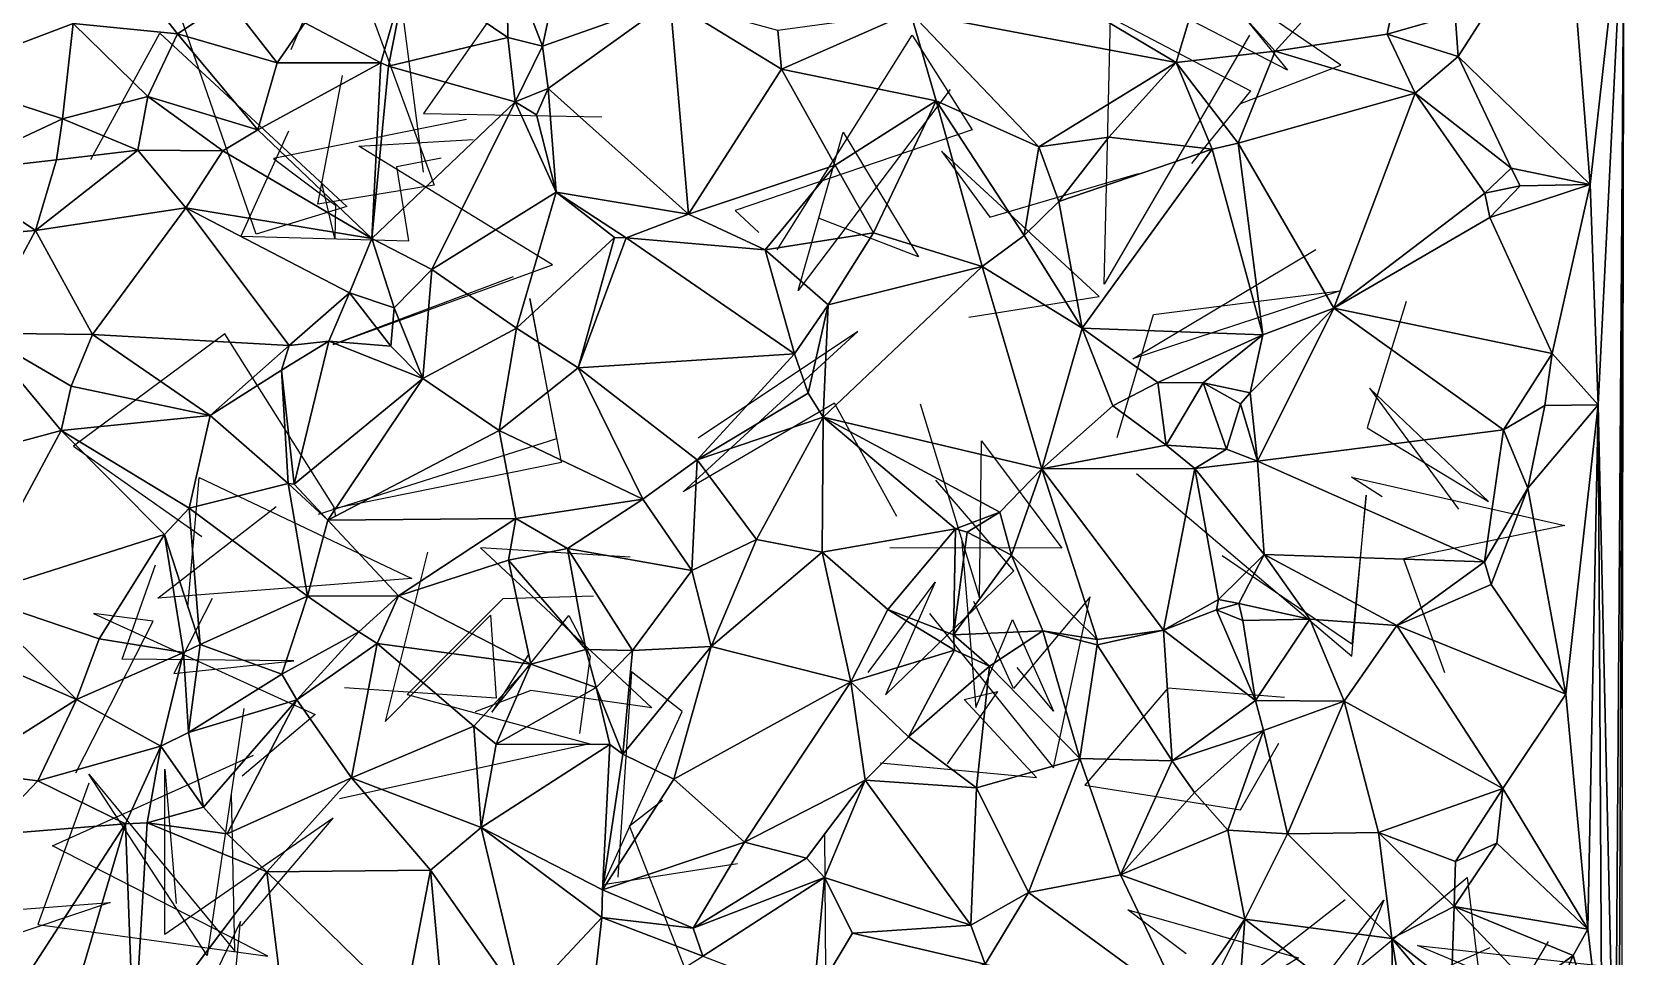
# Model space of a CAD drawing. Header units: metres. Extents: x -15.8 to 15.9, y -15.8 to 15.8.
# Drawn here: x 3.51 to 14.99, y -1.45 to 5.22 of the extents above; entities that cross this region are included whole.
import ezdxf

# ---------------------------------------------------------------- set-up
doc = ezdxf.new("R2010")
doc.units = ezdxf.units.M
doc.layers.add('CRACKS', color=1, linetype='Continuous')
doc.layers.add('STREET_MESH', color=7, linetype='Continuous')

msp = doc.modelspace()

# ---------------------------------------------------------------- linework, layer by layer
at = {"layer": 'CRACKS'}
for points in [[(6.333, 4.206, 0.1), (6.08, 6.172, 0.1), (6.973, 5.542, 0.1), (6.333, 4.63, 0.1), (7.619, 4.605, 0.1)], [(5.379, 5.092, 0.1), (5.743, 5.936, 0.1), (6.411, 4.113, 0.1), (5.573, 3.975, 0.1), (5.751, 4.903, 0.1)], [(12.218, 4.698, 0.1), (12.948, 4.978, 0.1), (12.009, 5.623, 0.1), (12.564, 4.942, 0.1), (11.069, 5.718, 0.1)], [(3.937, 4.297, 0.1), (4.433, 5.209, 0.1), (5.781, 3.958, 0.1), (5.129, 3.76, 0.1), (4.592, 5.304, 0.1)], [(12.289, 5.195, 0.1), (11.24, 3.4, 0.1), (11.288, 5.321, 0.1), (12.295, 4.794, 0.1), (11.871, 4.27, 0.1)], [(8.883, 3.647, 0.1), (9.856, 5.195, 0.1), (10.289, 4.512, 0.1), (8.581, 3.929, 0.1), (8.752, 3.772, 0.1)], [(10.132, 4.803, 0.1), (9.035, 3.353, 0.1), (9.359, 4.495, 0.1), (9.902, 3.595, 0.1), (9.182, 3.876, 0.1)], [(5.36, 4.501, 0.1), (5.017, 3.745, 0.1), (6.228, 3.712, 0.1), (6.142, 4.248, 0.1), (6.461, 4.309, 0.1)], [(6.643, 4.586, 0.1), (5.254, 4.304, 0.1), (5.7, 3.968, 0.1), (5.696, 3.729, 0.1), (5.6, 4.139, 0.1)], [(6.98, 3.451, 0.1), (5.683, 2.963, 0.1), (7.265, 3.539, 0.1), (5.869, 4.393, 0.1), (6.693, 4.443, 0.1)], [(10.266, 3.16, 0.1), (11.204, 3.309, 0.1), (10.068, 4.357, 0.1), (10.416, 3.881, 0.1), (11.489, 4.196, 0.1)], [(11.335, 2.294, 0.1), (11.598, 3.181, 0.1), (12.943, 3.351, 0.1), (11.447, 2.86, 0.1), (12.768, 3.65, 0.1)], [(5.681, 1.781, 0.1), (7.328, 2.116, 0.1), (7.1, 3.295, 0.1), (7.294, 2.285, 0.1), (5.576, 1.738, 0.1)], [(13.419, 3.274, 0.1), (13.137, 2.363, 0.1), (14.011, 1.833, 0.1), (13.153, 2.649, 0.1), (13.795, 1.777, 0.1)], [(5.701, 1.725, 0.1), (5.689, 1.792, 0.1), (4.903, 3.042, 0.1), (3.811, 2.231, 0.1), (4.737, 1.579, 0.1)], [(9.746, 1.725, 0.1), (9.297, 2.54, 0.1), (8.205, 1.902, 0.1), (9.466, 3.058, 0.1), (8.314, 2.289, 0.1)], [(9.915, 2.536, 0.1), (10.343, 1.137, 0.1), (10.356, 2.269, 0.1), (10.937, 1.496, 0.1), (9.697, 1.498, 0.1)], [(4.636, 1.07, 0.1), (4.717, 2.004, 0.1), (6.251, 1.278, 0.1), (4.419, 1.134, 0.1), (5.272, 1.795, 0.1)], [(9.539, 0.599, 0.1), (10.024, 1.251, 0.1), (9.665, 0.438, 0.1), (10.59, 1.333, 0.1), (10.027, 1.987, 0.1)], [(11.475, 2.035, 0.1), (13.026, 0.718, 0.1), (13.13, 1.877, 0.1), (13.027, 0.803, 0.1), (12.091, 1.441, 0.1)], [(13.246, 1.865, 0.1), (13.025, 2.008, 0.1), (14.562, 1.658, 0.1), (13.4, 1.419, 0.1), (13.695, 0.598, 0.1)], [(7.824, 1.43, 0.1), (6.745, 1.499, 0.1), (7.98, 0.344, 0.1), (7.109, 0.469, 0.1), (6.707, 0.316, 0.1)], [(10.213, 1.569, 0.1), (10.317, 0.346, 0.1), (10.58, 0.982, 0.1), (10.876, 0.321, 0.1), (10.613, 0.634, 0.1)], [(6.362, 1.466, 0.1), (6.058, 0.246, 0.1), (6.816, 1.013, 0.1), (6.857, 0.413, 0.1), (5.765, 0.488, 0.1)], [(4.81, 1.132, 0.1), (4.534, 0.592, 0.1), (5.4, 0.683, 0.1), (4.163, 0.695, 0.1), (4.401, 1.375, 0.1)], [(7.559, 1.15, 0.1), (6.907, 1.13, 0.1), (6.216, 0.44, 0.1), (7.533, 0.085, 0.1), (5.728, -0.312, 0.1)], [(9.981, 1.025, 0.1), (10.876, -0.088, 0.1), (11.14, 1.145, 0.1), (10.588, 0.483, 0.1), (10.301, 1.111, 0.1)], [(3.828, -0.124, 0.1), (4.385, 0.969, 0.1), (3.954, 1.024, 0.1), (5.554, 0.296, 0.1), (5.028, -0.149, 0.1)], [(7.09, 0.728, 0.1), (6.828, 0.314, 0.1), (7.382, 1.011, 0.1), (7.535, 0.716, 0.1), (7.458, 0.16, 0.1)], [(8.597, -0.78, 0.1), (7.63, -0.932, 0.1), (8.2, 0.318, 0.1), (7.833, 0.603, 0.1), (7.735, -0.876, 0.1)], [(9.626, -0.053, 0.1), (10.753, -0.157, 0.1), (10.232, 0.405, 0.1), (10.473, 0.462, 0.1), (10.109, -0.06, 0.1)], [(12.542, 0.418, 0.1), (11.699, 0.486, 0.1), (11.101, -0.213, 0.1), (12.223, -0.39, 0.1), (12.501, 0.089, 0.1)], [(5.04, 0.339, 0.1), (4.774, -1.441, 0.1), (3.922, -0.135, 0.1), (4.973, -1.411, 0.1), (4.949, -0.278, 0.1)], [(3.922, -0.199, 0.1), (3.554, -1.217, 0.1), (5.211, -1.445, 0.1), (3.659, -0.651, 0.1), (5.108, 0.004, 0.1)], [(5.022, -1.227, 0.1), (5.683, -0.452, 0.1), (4.469, -1.29, 0.1), (4.47, -0.098, 0.1), (4.55, -1.067, 0.1)], [(9.225, -0.56, 0.1), (9.234, -1.893, 0.1), (8.478, -2.198, 0.1), (7.819, -0.507, 0.1), (8.058, -0.322, 0.1)], [(13.73, -2.715, 0.1), (12.83, -1.584, 0.1), (13.029, -1.568, 0.1), (13.858, -0.88, 0.1), (14.064, -2.579, 0.1)], [(2.964, -1.143, 0.1), (4.076, -1.06, 0.1), (2.743, -1.507, 0.1), (3.932, -2.951, 0.1), (2.774, -1.849, 0.1)], [(11.833, -1.43, 0.1), (11.412, -1.113, 0.1), (12.642, -1.458, 0.1), (11.672, -2.06, 0.1), (12.978, -1.037, 0.1)], [(14.021, -1.387, 0.1), (12.457, -2.088, 0.1), (13.258, -1.042, 0.1), (12.998, -1.679, 0.1), (13.061, -1.726, 0.1)], [(5.208, -2.481, 0.1), (4.878, -2.637, 0.1), (5.014, -1.196, 0.1), (4.316, -2.646, 0.1), (4.171, -2.979, 0.1)], [(14.518, -1.798, 0.1), (13.5, -1.369, 0.1), (14.854, -1.518, 0.1), (13.666, -2.647, 0.1), (14.444, -1.341, 0.1)]]:
    msp.add_polyline3d(points, dxfattribs=at)
at = {"layer": 'STREET_MESH'}
for points in [[(13.794, 5.041), (14.574, 6.261), (13.772, 5.341)], [(14.574, 6.261), (13.794, 5.041), (14.745, 4.118)], [(14.574, 6.261), (14.745, 4.118), (14.99, 6.306)], [(14.745, 4.118), (14.802, 2.528), (14.99, 6.306)], [(14.802, 2.528), (14.926, -2.909), (14.99, 6.306)], [(14.926, -2.909), (14.945, -4.492), (14.99, 6.306)], [(14.945, -4.492), (14.953, -11.964), (14.99, 6.306)], [(7.192, 5.115), (7.406, 6.115), (6.934, 5.781)], [(7.192, 5.115), (8.112, 5.439), (7.406, 6.115)], [(11.957, 5.654), (12.473, 5.08), (13.488, 6.197)], [(12.473, 5.08), (13.282, 5.201), (13.488, 6.197)], [(13.282, 5.201), (13.772, 5.341), (13.488, 6.197)], [(2.8, 4.897), (3.881, 6.072), (1.934, 5.884)], [(2.8, 4.897), (3.808, 5.279), (3.881, 6.072)], [(3.808, 5.279), (4.56, 5.204), (3.881, 6.072)], [(3.881, 6.072), (4.56, 5.204), (4.926, 5.448)], [(11.76, 4.996), (10.005, 6.039), (9.844, 5.357)], [(10.005, 6.039), (11.76, 4.996), (11.957, 5.654)], [(6.219, 5.668), (6.943, 5.177), (6.934, 5.781)], [(6.943, 5.177), (7.192, 5.115), (6.934, 5.781)], [(5.479, 5.284), (6.027, 4.994), (6.219, 5.668)], [(6.027, 4.994), (6.083, 4.971), (6.219, 5.668)], [(6.083, 4.971), (6.943, 5.177), (6.219, 5.668)], [(11.76, 4.996), (12.473, 5.08), (11.957, 5.654)], [(4.56, 5.204), (5.279, 4.995), (4.926, 5.448)], [(5.279, 4.995), (5.479, 5.284), (4.926, 5.448)], [(8.112, 5.439), (7.192, 5.115), (7.232, 4.81)], [(8.244, 3.903), (8.112, 5.439), (7.232, 4.81)], [(8.244, 3.903), (8.914, 4.949), (8.112, 5.439)], [(8.914, 4.949), (8.889, 5.229), (8.112, 5.439)], [(6.027, 4.994), (5.479, 5.284), (5.279, 4.995)], [(8.889, 5.229), (8.914, 4.949), (9.844, 5.357)], [(8.914, 4.949), (10.031, 4.72), (9.844, 5.357)], [(11.76, 4.996), (9.844, 5.357), (10.77, 4.39)], [(9.844, 5.357), (10.031, 4.72), (10.77, 4.39)], [(13.282, 5.201), (13.794, 5.041), (13.772, 5.341)], [(2.8, 4.897), (3.731, 4.591), (3.808, 5.279)], [(3.731, 4.591), (4.347, 4.753), (3.808, 5.279)], [(4.347, 4.753), (4.56, 5.204), (3.808, 5.279)], [(4.56, 5.204), (4.347, 4.753), (5.141, 4.511)], [(4.56, 5.204), (5.141, 4.511), (5.279, 4.995)], [(6.995, 4.713), (6.943, 5.177), (6.083, 4.971)], [(6.943, 5.177), (6.995, 4.713), (7.192, 5.115)], [(13.282, 5.201), (12.473, 5.08), (13.483, 4.777)], [(13.794, 5.041), (13.282, 5.201), (13.483, 4.777)], [(7.192, 5.115), (6.995, 4.713), (7.232, 4.81)], [(12.473, 5.08), (11.76, 4.996), (12.207, 4.416)], [(12.473, 5.08), (12.207, 4.416), (13.483, 4.777)], [(5.141, 4.511), (6.027, 4.994), (5.279, 4.995)], [(6.027, 4.994), (5.141, 4.511), (5.961, 3.729)], [(6.083, 4.971), (6.027, 4.994), (5.961, 3.729)], [(6.995, 4.713), (6.083, 4.971), (5.961, 3.729)], [(9.302, 4.257), (8.914, 4.949), (8.244, 3.903)], [(8.914, 4.949), (9.302, 4.257), (10.031, 4.72)], [(11.275, 4.459), (11.76, 4.996), (10.77, 4.39)], [(11.275, 4.459), (12.02, 4.372), (11.76, 4.996)], [(11.76, 4.996), (12.02, 4.372), (12.207, 4.416)], [(14.176, 4.235), (13.794, 5.041), (13.483, 4.777)], [(13.794, 5.041), (14.176, 4.235), (14.745, 4.118)], [(3.731, 4.591), (2.8, 4.897), (2.909, 4.206)], [(4.275, 4.364), (4.347, 4.753), (3.731, 4.591)], [(4.887, 4.361), (4.347, 4.753), (4.275, 4.364)], [(4.347, 4.753), (4.887, 4.361), (5.141, 4.511)], [(6.394, 3.505), (6.995, 4.713), (5.961, 3.729)], [(6.995, 4.713), (6.394, 3.505), (7.291, 4.062)], [(6.995, 4.713), (7.149, 4.619), (7.232, 4.81)], [(7.149, 4.619), (6.995, 4.713), (7.291, 4.062)], [(7.149, 4.619), (7.291, 4.062), (7.232, 4.81)], [(7.291, 4.062), (8.244, 3.903), (7.232, 4.81)], [(10.031, 4.72), (9.302, 4.257), (9.579, 3.769)], [(10.361, 3.527), (10.031, 4.72), (9.579, 3.769)], [(10.031, 4.72), (10.664, 3.749), (10.77, 4.39)], [(10.361, 3.527), (10.664, 3.749), (10.031, 4.72)], [(12.207, 4.416), (12.898, 3.226), (13.483, 4.777)], [(12.898, 3.226), (13.986, 4.056), (13.483, 4.777)], [(13.986, 4.056), (14.176, 4.235), (13.483, 4.777)], [(3.689, 4.296), (3.731, 4.591), (2.909, 4.206)], [(3.689, 4.296), (4.275, 4.364), (3.731, 4.591)], [(5.141, 4.511), (4.887, 4.361), (5.961, 3.729)], [(4.275, 4.364), (3.537, 3.785), (4.621, 3.95)], [(4.275, 4.364), (3.689, 4.296), (3.537, 3.785)], [(4.887, 4.361), (4.275, 4.364), (4.621, 3.95)], [(10.664, 3.749), (10.915, 3.994), (10.77, 4.39)], [(10.915, 3.994), (11.275, 4.459), (10.77, 4.39)], [(12.02, 4.372), (11.275, 4.459), (10.915, 3.994)], [(12.02, 4.372), (10.915, 3.994), (11.083, 3.081)], [(12.02, 4.372), (11.083, 3.081), (12.385, 3.033)], [(12.207, 4.416), (12.02, 4.372), (12.385, 3.033)], [(12.898, 3.226), (12.207, 4.416), (12.385, 3.033)], [(3.537, 3.785), (3.689, 4.296), (2.909, 4.206)], [(4.887, 4.361), (4.621, 3.95), (5.961, 3.729)], [(8.798, 3.647), (9.302, 4.257), (8.244, 3.903)], [(9.302, 4.257), (8.798, 3.647), (9.579, 3.769)], [(3.537, 3.785), (2.909, 4.206), (2.562, 3.705)], [(13.986, 4.056), (14.24, 4.109), (14.176, 4.235)], [(14.176, 4.235), (14.24, 4.109), (14.745, 4.118)], [(7.291, 4.062), (6.394, 3.505), (7.005, 3.082)], [(7.71, 3.735), (7.291, 4.062), (7.005, 3.082)], [(7.291, 4.062), (7.71, 3.735), (7.795, 3.732)], [(8.244, 3.903), (7.291, 4.062), (7.795, 3.732)], [(13.986, 4.056), (12.898, 3.226), (14.021, 3.88)], [(14.24, 4.109), (13.986, 4.056), (14.021, 3.88)], [(14.021, 3.88), (14.47, 2.898), (14.745, 4.118)], [(14.24, 4.109), (14.021, 3.88), (14.745, 4.118)], [(14.47, 2.898), (14.802, 2.528), (14.745, 4.118)], [(4.621, 3.95), (3.537, 3.785), (3.947, 3.035)], [(4.621, 3.95), (3.947, 3.035), (5.365, 2.957)], [(4.621, 3.95), (5.8, 3.336), (5.961, 3.729)], [(5.8, 3.336), (4.621, 3.95), (5.365, 2.957)], [(8.798, 3.647), (8.244, 3.903), (7.795, 3.732)], [(10.915, 3.994), (10.664, 3.749), (11.083, 3.081)], [(12.898, 3.226), (14.47, 2.898), (14.021, 3.88)], [(3.537, 3.785), (2.562, 3.705), (3.139, 3.045)], [(3.947, 3.035), (3.537, 3.785), (3.139, 3.045)], [(5.8, 3.336), (6.122, 3.229), (5.961, 3.729)], [(6.122, 3.229), (6.394, 3.505), (5.961, 3.729)], [(7.449, 2.796), (7.71, 3.735), (7.005, 3.082)], [(7.71, 3.735), (7.449, 2.796), (7.795, 3.732)], [(7.449, 2.796), (9.009, 2.896), (7.795, 3.732)], [(9.009, 2.896), (8.798, 3.647), (7.795, 3.732)], [(8.798, 3.647), (9.251, 3.251), (9.579, 3.769)], [(9.251, 3.251), (10.361, 3.527), (9.579, 3.769)], [(10.664, 3.749), (10.361, 3.527), (11.083, 3.081)], [(8.798, 3.647), (9.009, 2.896), (9.251, 3.251)], [(6.394, 3.505), (6.122, 3.229), (6.329, 2.719)], [(6.394, 3.505), (6.329, 2.719), (7.005, 3.082)], [(10.361, 3.527), (9.251, 3.251), (9.216, 2.441)], [(10.792, 2.067), (10.361, 3.527), (9.216, 2.441)], [(10.361, 3.527), (10.792, 2.067), (11.083, 3.081)], [(5.652, 2.988), (5.8, 3.336), (5.365, 2.957)], [(5.652, 2.988), (6.098, 2.953), (5.8, 3.336)], [(5.8, 3.336), (6.098, 2.953), (6.122, 3.229)], [(6.122, 3.229), (6.098, 2.953), (6.329, 2.719)], [(9.009, 2.896), (9.108, 2.614), (9.251, 3.251)], [(9.251, 3.251), (9.108, 2.614), (9.216, 2.441)], [(12.293, 2.616), (12.898, 3.226), (12.385, 3.033)], [(12.293, 2.616), (12.347, 2.123), (12.898, 3.226)], [(12.898, 3.226), (12.347, 2.123), (14.12, 2.348)], [(14.47, 2.898), (12.898, 3.226), (14.12, 2.348)], [(2.627, 2.049), (3.721, 2.345), (3.139, 3.045)], [(3.721, 2.345), (3.794, 2.663), (3.139, 3.045)], [(3.794, 2.663), (3.947, 3.035), (3.139, 3.045)], [(3.947, 3.035), (3.794, 2.663), (4.797, 2.453)], [(5.365, 2.957), (3.947, 3.035), (4.797, 2.453)], [(5.311, 2.78), (5.652, 2.988), (5.365, 2.957)], [(5.652, 2.988), (5.311, 2.78), (5.403, 1.956)], [(5.652, 2.988), (5.403, 1.956), (6.329, 2.719)], [(6.098, 2.953), (5.652, 2.988), (6.329, 2.719)], [(6.329, 2.719), (6.879, 2.344), (7.005, 3.082)], [(6.879, 2.344), (7.449, 2.796), (7.005, 3.082)], [(10.792, 2.067), (11.303, 2.522), (11.083, 3.081)], [(11.083, 3.081), (11.629, 2.691), (12.385, 3.033)], [(11.303, 2.522), (11.629, 2.691), (11.083, 3.081)], [(11.629, 2.691), (11.956, 2.688), (12.385, 3.033)], [(11.956, 2.688), (12.293, 2.616), (12.385, 3.033)], [(5.311, 2.78), (5.365, 2.957), (4.797, 2.453)], [(8.308, 2.132), (9.009, 2.896), (7.449, 2.796)], [(9.108, 2.614), (9.009, 2.896), (8.308, 2.132)], [(14.419, 2.523), (14.47, 2.898), (14.12, 2.348)], [(14.47, 2.898), (14.419, 2.523), (14.802, 2.528)], [(5.358, 1.962), (5.311, 2.78), (4.797, 2.453)], [(5.311, 2.78), (5.358, 1.962), (5.403, 1.956)], [(7.449, 2.796), (6.879, 2.344), (7.916, 1.848)], [(8.308, 2.132), (7.449, 2.796), (7.916, 1.848)], [(3.794, 2.663), (3.721, 2.345), (4.797, 2.453)], [(5.403, 1.956), (5.644, 1.697), (6.329, 2.719)], [(5.644, 1.697), (6.879, 2.344), (6.329, 2.719)], [(11.303, 2.522), (11.688, 2.239), (11.629, 2.691)], [(11.688, 2.239), (11.956, 2.688), (11.629, 2.691)], [(11.688, 2.239), (12.124, 2.209), (11.956, 2.688)], [(11.956, 2.688), (12.124, 2.209), (12.223, 2.537)], [(12.293, 2.616), (11.956, 2.688), (12.223, 2.537)], [(9.108, 2.614), (8.308, 2.132), (9.216, 2.441)], [(12.223, 2.537), (12.124, 2.209), (12.347, 2.123)], [(12.293, 2.616), (12.223, 2.537), (12.347, 2.123)], [(14.802, 2.528), (14.295, 1.927), (14.57, 0.442)], [(14.419, 2.523), (14.295, 1.927), (14.802, 2.528)], [(14.728, -1.251), (14.802, 2.528), (14.57, 0.442)], [(14.828, -2.121), (14.802, 2.528), (14.728, -1.251)], [(14.802, 2.528), (14.828, -2.121), (14.926, -2.909)], [(3.721, 2.345), (4.644, 1.785), (4.797, 2.453)], [(4.644, 1.785), (5.358, 1.962), (4.797, 2.453)], [(8.308, 2.132), (8.735, 1.559), (9.216, 2.441)], [(8.735, 1.559), (9.208, 1.466), (9.216, 2.441)], [(9.208, 1.466), (10.17, 1.636), (9.216, 2.441)], [(10.17, 1.636), (10.488, 1.754), (9.216, 2.441)], [(10.488, 1.754), (10.792, 2.067), (9.216, 2.441)], [(11.688, 2.239), (11.303, 2.522), (10.792, 2.067)], [(14.295, 1.927), (14.419, 2.523), (14.12, 2.348)], [(3.721, 2.345), (2.627, 2.049), (3.08, 1.153)], [(4.466, 1.595), (3.721, 2.345), (3.08, 1.153)], [(4.466, 1.595), (4.644, 1.785), (3.721, 2.345)], [(6.879, 2.344), (5.644, 1.697), (6.999, 1.71)], [(7.916, 1.848), (6.879, 2.344), (6.999, 1.71)], [(12.347, 2.123), (13.984, 1.398), (14.12, 2.348)], [(13.984, 1.398), (14.295, 1.927), (14.12, 2.348)], [(11.688, 2.239), (10.792, 2.067), (11.894, 2.07)], [(12.124, 2.209), (11.688, 2.239), (11.894, 2.07)], [(12.347, 2.123), (12.124, 2.209), (11.894, 2.07)], [(8.268, 1.334), (8.308, 2.132), (7.916, 1.848)], [(8.308, 2.132), (8.268, 1.334), (8.735, 1.559)], [(10.488, 1.754), (10.573, 1.446), (10.792, 2.067)], [(10.573, 1.446), (11.191, 0.836), (10.792, 2.067)], [(10.792, 2.067), (11.67, 0.905), (11.894, 2.07)], [(11.191, 0.836), (11.67, 0.905), (10.792, 2.067)], [(11.894, 2.07), (11.67, 0.905), (12.066, 1.125)], [(12.347, 2.123), (11.894, 2.07), (12.395, 1.449)], [(12.395, 1.449), (11.894, 2.07), (12.066, 1.125)], [(13.984, 1.398), (12.347, 2.123), (12.395, 1.449)], [(5.358, 1.962), (4.644, 1.785), (5.497, 1.15)], [(5.358, 1.962), (5.644, 1.697), (5.403, 1.956)], [(5.644, 1.697), (5.358, 1.962), (5.497, 1.15)], [(7.373, 1.493), (7.916, 1.848), (6.999, 1.71)], [(7.373, 1.493), (8.268, 1.334), (7.916, 1.848)], [(13.984, 1.398), (14.032, 1.233), (14.295, 1.927)], [(14.295, 1.927), (14.032, 1.233), (14.57, 0.442)], [(4.644, 1.785), (4.466, 1.595), (4.723, 0.801)], [(5.497, 1.15), (4.644, 1.785), (4.723, 0.801)], [(10.253, 1.611), (10.488, 1.754), (10.17, 1.636)], [(10.253, 1.611), (10.573, 1.446), (10.488, 1.754)], [(6.155, 1.151), (5.644, 1.697), (5.497, 1.15)], [(5.644, 1.697), (6.155, 1.151), (6.999, 1.71)], [(6.155, 1.151), (6.947, 1.41), (6.999, 1.71)], [(6.947, 1.41), (7.373, 1.493), (6.999, 1.71)], [(9.208, 1.466), (9.681, 1.054), (10.17, 1.636)], [(9.681, 1.054), (10.154, 0.871), (10.17, 1.636)], [(10.154, 0.871), (10.253, 1.611), (10.17, 1.636)], [(10.573, 1.446), (10.253, 1.611), (10.154, 0.871)], [(3.997, 0.841), (4.466, 1.595), (3.08, 1.153)], [(4.605, 0.744), (4.466, 1.595), (3.997, 0.841)], [(4.466, 1.595), (4.605, 0.744), (4.723, 0.801)], [(6.947, 1.41), (7.505, 0.766), (7.373, 1.493)], [(7.373, 1.493), (7.505, 0.766), (7.841, 0.757)], [(8.268, 1.334), (7.373, 1.493), (7.841, 0.757)], [(8.735, 1.559), (8.268, 1.334), (8.408, 0.786)], [(9.208, 1.466), (8.735, 1.559), (8.408, 0.786)], [(6.947, 1.41), (6.155, 1.151), (7.109, 0.66)], [(7.505, 0.766), (6.947, 1.41), (7.109, 0.66)], [(9.208, 1.466), (8.408, 0.786), (9.416, 0.532)], [(9.681, 1.054), (9.208, 1.466), (9.416, 0.532)], [(10.8, 0.899), (10.573, 1.446), (10.154, 0.871)], [(10.8, 0.899), (11.191, 0.836), (10.573, 1.446)], [(12.213, 1.096), (12.395, 1.449), (12.066, 1.125)], [(12.213, 1.096), (12.725, 0.984), (12.395, 1.449)], [(13.35, 0.937), (13.984, 1.398), (12.395, 1.449)], [(12.725, 0.984), (13.35, 0.937), (12.395, 1.449)], [(13.35, 0.937), (14.032, 1.233), (13.984, 1.398)], [(8.408, 0.786), (8.268, 1.334), (7.841, 0.757)], [(2.87, 0.825), (3.833, 0.405), (3.08, 1.153)], [(3.833, 0.405), (3.997, 0.841), (3.08, 1.153)], [(5.312, 0.587), (5.497, 1.15), (4.723, 0.801)], [(5.312, 0.587), (5.867, 0.892), (5.497, 1.15)], [(5.867, 0.892), (6.155, 1.151), (5.497, 1.15)], [(5.867, 0.892), (6, 0.808), (6.155, 1.151)], [(6.155, 1.151), (6, 0.808), (7.109, 0.66)], [(14.032, 1.233), (13.35, 0.937), (14.57, 0.442)], [(10.163, 0.761), (9.681, 1.054), (9.416, 0.532)], [(9.681, 1.054), (10.163, 0.761), (10.154, 0.871)], [(11.67, 0.905), (12.051, 1.05), (12.066, 1.125)], [(11.67, 0.905), (12.333, 0.397), (12.051, 1.05)], [(12.051, 1.05), (12.213, 1.096), (12.066, 1.125)], [(12.242, 0.974), (12.213, 1.096), (12.051, 1.05)], [(12.333, 0.397), (12.242, 0.974), (12.051, 1.05)], [(12.213, 1.096), (12.242, 0.974), (12.725, 0.984)], [(12.242, 0.974), (12.333, 0.397), (12.725, 0.984)], [(12.725, 0.984), (12.333, 0.397), (12.971, 0.393)], [(13.35, 0.937), (12.725, 0.984), (12.971, 0.393)], [(14.114, -0.238), (13.35, 0.937), (12.971, 0.393)], [(13.35, 0.937), (14.114, -0.238), (14.57, 0.442)], [(2.87, 0.825), (3.016, -0.115), (3.833, 0.405)], [(3.833, 0.405), (4.605, 0.744), (3.997, 0.841)], [(5.867, 0.892), (5.312, 0.587), (5.422, 0.403)], [(5.867, 0.892), (5.422, 0.403), (6, 0.808)], [(6, 0.808), (5.422, 0.403), (5.815, -0.161)], [(6.697, 0.212), (6, 0.808), (5.815, -0.161)], [(6, 0.808), (6.697, 0.212), (7.109, 0.66)], [(10.8, 0.899), (10.154, 0.871), (10.414, 0.645)], [(10.154, 0.871), (10.163, 0.761), (10.414, 0.645)], [(11.066, -0.022), (10.8, 0.899), (10.414, 0.645)], [(11.19, 0.799), (10.8, 0.899), (11.066, -0.022)], [(11.19, 0.799), (11.191, 0.836), (10.8, 0.899)], [(11.67, 0.905), (11.19, 0.799), (11.732, -0.037)], [(11.191, 0.836), (11.19, 0.799), (11.67, 0.905)], [(12.333, 0.397), (11.67, 0.905), (11.732, -0.037)], [(4.44, 0.068), (4.605, 0.744), (3.833, 0.405)], [(4.639, 0.167), (4.605, 0.744), (4.44, 0.068)], [(4.605, 0.744), (4.639, 0.167), (4.723, 0.801)], [(4.639, 0.167), (5.312, 0.587), (4.723, 0.801)], [(7.58, 0.492), (7.505, 0.766), (7.109, 0.66)], [(7.505, 0.766), (7.58, 0.492), (7.841, 0.757)], [(7.58, 0.492), (7.771, 0.011), (7.841, 0.757)], [(7.771, 0.011), (8.408, 0.786), (7.841, 0.757)], [(8.408, 0.786), (7.771, 0.011), (8.138, -0.17)], [(8.408, 0.786), (8.138, -0.17), (9.416, 0.532)], [(9.831, 0.136), (10.163, 0.761), (9.416, 0.532)], [(10.163, 0.761), (9.831, 0.136), (10.414, 0.645)], [(11.732, -0.037), (11.19, 0.799), (11.066, -0.022)], [(5.422, 0.403), (5.312, 0.587), (4.639, 0.167)], [(6.697, 0.212), (6.857, 0.083), (7.109, 0.66)], [(6.857, 0.083), (7.58, 0.492), (7.109, 0.66)], [(9.831, 0.136), (10.32, -0.233), (10.414, 0.645)], [(10.32, -0.233), (11.066, -0.022), (10.414, 0.645)], [(7.58, 0.492), (6.857, 0.083), (7.678, 0.08)], [(7.771, 0.011), (7.58, 0.492), (7.678, 0.08)], [(8.138, -0.17), (8.648, -0.625), (9.416, 0.532)], [(8.648, -0.625), (9.518, -0.178), (9.416, 0.532)], [(9.518, -0.178), (9.831, 0.136), (9.416, 0.532)], [(3.833, 0.405), (3.016, -0.115), (3.554, -0.181)], [(4.44, 0.068), (3.833, 0.405), (3.554, -0.181)], [(5.422, 0.403), (4.639, 0.167), (4.749, -0.371)], [(4.92, -0.563), (5.422, 0.403), (4.749, -0.371)], [(5.422, 0.403), (4.92, -0.563), (5.815, -0.161)], [(12.39, 0.181), (12.333, 0.397), (11.732, -0.037)], [(12.333, 0.397), (12.39, 0.181), (12.971, 0.393)], [(12.971, 0.393), (12.39, 0.181), (12.564, -0.563)], [(13.22, -0.554), (12.971, 0.393), (12.564, -0.563)], [(13.22, -0.554), (14.114, -0.238), (12.971, 0.393)], [(14.114, -0.238), (14.728, -1.251), (14.57, 0.442)], [(4.639, 0.167), (4.44, 0.068), (4.749, -0.371)], [(6.697, 0.212), (5.815, -0.161), (6.749, -0.518)], [(6.857, 0.083), (6.697, 0.212), (6.749, -0.518)], [(9.831, 0.136), (9.518, -0.178), (10.32, -0.233)], [(11.892, -0.266), (12.39, 0.181), (11.732, -0.037)], [(12.133, -0.538), (12.39, 0.181), (11.892, -0.266)], [(12.39, 0.181), (12.133, -0.538), (12.564, -0.563)], [(4.185, -0.493), (4.44, 0.068), (3.554, -0.181)], [(4.185, -0.493), (4.343, -0.486), (4.44, 0.068)], [(4.44, 0.068), (4.343, -0.486), (4.749, -0.371)], [(7.678, 0.08), (6.857, 0.083), (6.749, -0.518)], [(7.625, -0.967), (7.678, 0.08), (6.749, -0.518)], [(7.625, -0.967), (7.771, 0.011), (7.678, 0.08)], [(7.771, 0.011), (7.625, -0.967), (8.138, -0.17)], [(10.32, -0.233), (10.696, -0.987), (11.066, -0.022)], [(10.696, -0.987), (11.359, -0.859), (11.066, -0.022)], [(11.359, -0.859), (11.732, -0.037), (11.066, -0.022)], [(11.359, -0.859), (11.892, -0.266), (11.732, -0.037)], [(3.016, -0.115), (3.179, -0.573), (3.554, -0.181)], [(3.179, -0.573), (4.185, -0.493), (3.554, -0.181)], [(5.815, -0.161), (4.92, -0.563), (5.205, -0.838)], [(6.384, -0.826), (5.815, -0.161), (5.205, -0.838)], [(5.815, -0.161), (6.384, -0.826), (6.749, -0.518)], [(7.625, -0.967), (8.648, -0.625), (8.138, -0.17)], [(8.648, -0.625), (9.096, -0.74), (9.518, -0.178)], [(9.518, -0.178), (9.096, -0.74), (9.224, -0.88)], [(10.281, -1.222), (9.518, -0.178), (9.224, -0.88)], [(9.518, -0.178), (10.281, -1.222), (10.32, -0.233)], [(10.281, -1.222), (10.696, -0.987), (10.32, -0.233)], [(12.133, -0.538), (11.892, -0.266), (11.359, -0.859)], [(13.22, -0.554), (13.775, -0.764), (14.114, -0.238)], [(13.775, -0.764), (14.071, -0.631), (14.114, -0.238)], [(14.114, -0.238), (14.071, -0.631), (14.728, -1.251)], [(4.343, -0.486), (4.92, -0.563), (4.749, -0.371)], [(4.185, -0.493), (3.179, -0.573), (3.309, -1.846)], [(3.735, -2.024), (4.185, -0.493), (3.309, -1.846)], [(4.185, -0.493), (3.735, -2.024), (4.247, -2.11)], [(4.343, -0.486), (4.185, -0.493), (4.247, -2.11)], [(4.343, -0.486), (4.247, -2.11), (5.205, -0.838)], [(4.92, -0.563), (4.343, -0.486), (5.205, -0.838)], [(6.384, -0.826), (7.051, -1.775), (6.749, -0.518)], [(7.621, -1.168), (7.625, -0.967), (6.749, -0.518)], [(7.051, -1.775), (7.621, -1.168), (6.749, -0.518)], [(12.255, -1.179), (12.133, -0.538), (11.359, -0.859)], [(12.133, -0.538), (12.255, -1.179), (12.564, -0.563)], [(12.255, -1.179), (13.316, -1.318), (12.564, -0.563)], [(13.316, -1.318), (13.22, -0.554), (12.564, -0.563)], [(13.22, -0.554), (13.316, -1.318), (13.765, -1.088)], [(13.775, -0.764), (13.22, -0.554), (13.765, -1.088)], [(8.648, -0.625), (7.625, -0.967), (8.278, -1.244)], [(9.096, -0.74), (8.648, -0.625), (8.278, -1.244)], [(14.071, -0.631), (13.765, -1.088), (14.728, -1.251)], [(14.071, -0.631), (13.775, -0.764), (13.765, -1.088)], [(9.096, -0.74), (8.278, -1.244), (9.224, -0.88)], [(5.205, -0.838), (4.247, -2.11), (5.366, -2.141)], [(6.197, -1.805), (6.384, -0.826), (5.205, -0.838)], [(6.197, -1.805), (5.205, -0.838), (5.366, -2.141)], [(6.384, -0.826), (6.197, -1.805), (6.479, -1.857)], [(7.051, -1.775), (6.384, -0.826), (6.479, -1.857)], [(9.224, -0.88), (8.278, -1.244), (8.348, -1.447)], [(9.145, -1.752), (9.224, -0.88), (8.348, -1.447)], [(9.145, -1.752), (9.427, -1.28), (9.224, -0.88)], [(9.427, -1.28), (10.281, -1.222), (9.224, -0.88)], [(11.81, -1.805), (11.359, -0.859), (10.696, -0.987)], [(11.81, -1.805), (12.255, -1.179), (11.359, -0.859)], [(7.625, -0.967), (7.621, -1.168), (8.278, -1.244)], [(10.281, -1.222), (10.384, -1.505), (10.696, -0.987)], [(10.384, -1.505), (11.81, -1.805), (10.696, -0.987)], [(13.316, -1.318), (13.745, -1.654), (13.765, -1.088)], [(13.745, -1.654), (14.314, -1.666), (13.765, -1.088)], [(13.765, -1.088), (14.623, -1.442), (14.728, -1.251)], [(14.314, -1.666), (14.623, -1.442), (13.765, -1.088)], [(7.051, -1.775), (7.531, -1.958), (7.621, -1.168)], [(7.621, -1.168), (7.531, -1.958), (8.348, -1.447)], [(8.278, -1.244), (7.621, -1.168), (8.348, -1.447)], [(9.427, -1.28), (10.384, -1.505), (10.281, -1.222)], [(12.255, -1.179), (11.81, -1.805), (11.968, -1.756)], [(12.255, -1.179), (11.968, -1.756), (12.189, -2.104)], [(13.326, -2.002), (12.255, -1.179), (12.189, -2.104)], [(12.255, -1.179), (13.326, -2.002), (13.316, -1.318)], [(14.623, -1.442), (14.828, -2.121), (14.728, -1.251)], [(10.384, -1.505), (9.427, -1.28), (9.145, -1.752)], [(13.745, -1.654), (13.316, -1.318), (13.671, -1.74)], [(13.316, -1.318), (13.402, -1.859), (13.671, -1.74)], [(13.326, -2.002), (13.402, -1.859), (13.316, -1.318)], [(14.623, -1.442), (14.314, -1.666), (14.394, -1.959)], [(14.828, -2.121), (14.623, -1.442), (14.394, -1.959)]]:
    msp.add_3dface(points, dxfattribs=at)

doc.saveas('drawing.dxf')
